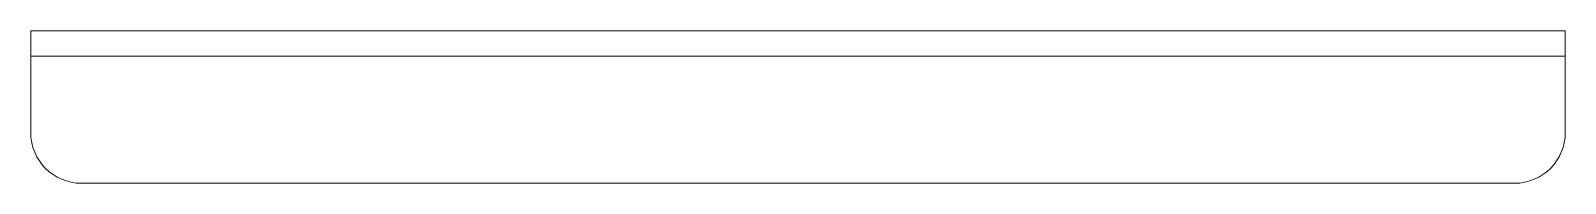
# Model space of a CAD drawing. Header units: metres. Extents: x -151 to 151, y -15 to 15.
import ezdxf

# ---------------------------------------------------------------- set-up
doc = ezdxf.new("R2010")
doc.units = ezdxf.units.M
doc.layers.add('102', color=7, linetype='Continuous')

msp = doc.modelspace()

# ---------------------------------------------------------------- linework, layer by layer
at = {"layer": '102', "color": 7, "linetype": 'Continuous', "lineweight": 18}
for p, q in [((-151, 15), (151, 15)), ((-151, 10), (-151, 15)), ((151, 15), (151, 10)), ((-151, -5), (-151, 10)), ((151, 10), (-151, 10)), ((151, 10), (151, -5)), ((-141, -15), (141, -15))]:
    msp.add_line(p, q, dxfattribs=at)
for centre, start, end in [((-141, -5), 180, -90), ((141, -5), -90, 0)]:
    msp.add_arc(centre, 10, start, end, dxfattribs=at)

doc.saveas('drawing.dxf')
